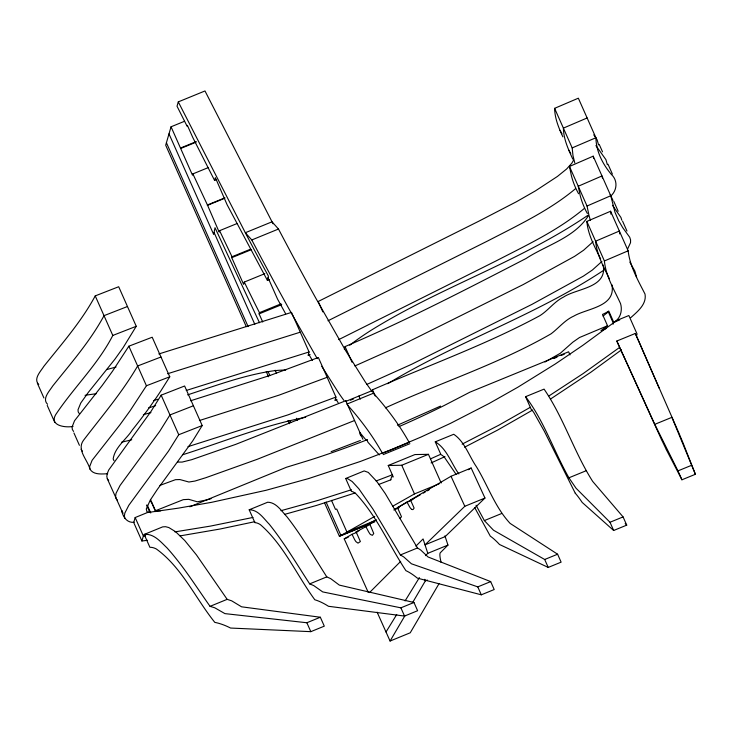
<?xml version="1.0" encoding="UTF-8"?>
<svg xmlns="http://www.w3.org/2000/svg" width="732" height="732" viewBox="0 0 732 732"><rect width="100%" height="100%" fill="white"/><g stroke="black" fill="none" stroke-linecap="round" stroke-linejoin="round"><path stroke-width="1.1" d="M269.449 279.551L267.39 280.383L268.434 276.129A574.19 87.986 67.7 0 1 245.33 232.73L178.288 101.885L204.987 90.96L272.03 221.805A574.19 87.986 67.7 0 0 273.063 223.809M184.4 121.329L171.05 126.792L165.697 145.21L246.309 326.692M178.288 101.885L177.025 106.213L187.108 126.243L187.374 125.328L192.772 137.47L214.567 180.411L216.626 179.569M208.291 167.591L192.882 173.896L192.507 175.195L171.05 126.792M237.04 223.544L219.582 230.69L219.17 232.108L207.43 204.969L192.882 173.896M214.567 180.411L215.373 177.656L227.121 204.75L267.39 280.383M636.474 335.961L637.05 333.966L628.861 315.519L616.692 320.497L582.635 345.477L555.167 364.06L517.826 387.228L489.287 403.396L450.519 423.343L420.909 437.086L390.833 449.805L360.3 461.48L308.392 478.646L265.945 490.312L211.731 502.298L178.599 508.109L147.324 512.574L135.164 517.551L133.718 522.547L141.907 540.994L147.562 540.308M141.907 540.994L143.362 535.998L135.164 517.551M264.828 273.667L244.287 282.067L243.619 284.382L231.751 257.673L232.026 256.758L219.582 230.69M262.715 321.998L259.11 313.882L259.457 312.674A489.562 75.012 67.7 0 1 244.287 282.067M158.844 353.959L291.51 312.408L309.078 351.964L308.071 355.441L310.121 354.599M344.315 349.173L345.065 346.593C406.782 320.241 466.458 289.259 526.061 258.488C546.786 244.918 574.803 237.671 588.51 215.501M190.622 400.77L270.447 375.306L318.365 357.518L335.942 397.083L334.936 400.523L336.995 399.681M177.766 462.066L182.131 462.084L191.766 459.669L235.759 444.351L345.779 400.724L345.559 401.493L372.259 390.568L372.478 389.799C428.33 365.405 486.103 344.699 539.823 315.702C548.378 310.359 554.325 301.593 563.484 297.101C576.688 288.243 607.606 288.097 603.141 265.039M390.696 479.863L391.647 476.569L393.276 476.953L388.244 465.497L414.943 454.563L428.44 454.325L441.176 483.001M79.202 413.443L78.196 411.896L78.022 409.746L80.785 402.984L88.435 392.251L114.842 359.293L123.058 347.755L136.253 326.289L118.685 286.734L95.233 295.893C81.389 321.595 61.964 343.619 43.856 366.311C40.836 371.17 32.986 378.956 38.759 384.492M136.253 326.289L112.801 335.448C97.786 364.719 73.52 387.676 55.559 414.87C49.373 425.887 65.779 427.872 73.044 426.408M573.522 160.226L571.884 163.117L566.669 168.955L557.427 176.439L535.476 190.851L516.463 201.73L479.048 221.091L318.21 301.483L322.83 311.887M134.139 522.3C126.975 523.051 122.866 516.92 121.686 510.533L122.921 513.333L107.302 478.755L106.817 476.441L107.265 473.531L108.72 469.99L150.938 411.53L161.168 395.17L184.62 386.002L202.197 425.557L192.644 441.003L157.224 489.598L150.216 500.203L146.272 509.033L146.967 511.824L149.785 512.244L146.583 505.043M627.589 249.008L630.527 242.685L630.581 239.95L629.712 237.241L622.749 227.716L618.705 220.79L615.017 212.344L610.763 195.737L593.194 156.181L569.469 166.466L571.399 175.735A2142.463 401.09 -23.9 0 0 578.582 193.742M377.117 612.162L390.074 641.04L405.107 615.402M412.619 602.582L425.338 580.888L427.351 580.064M439.127 583.486L410.231 632.796L390.074 641.04M202.197 425.557L178.736 434.726L168.516 451.095L128.814 505.29L124.833 513.095L124.385 516.005L124.87 518.311M386.011 631.981L396.744 614.505M405.089 600.908L419.399 577.603M113.954 460.675L113.167 458.982C114.796 447.197 126.334 439.465 132.364 429.922A2142.463 401.09 -23.9 0 0 161.205 390.348L169.769 376.779L152.201 337.223L128.85 346.199L112.499 371.243L102.251 385.38L74.527 420.754L72.075 427.04L72.349 429.483L73.593 431.45M169.769 376.779L146.427 385.755L130.067 410.798L119.819 424.944L92.095 460.318L89.652 466.604L89.917 469.038C93.367 475.105 101.757 473.97 107.705 473.741M613.032 324.203L613.526 323.608L608.31 311.859L603.058 316.068M610.68 196.112C617.222 190.43 617.973 180.429 611.339 174.399C602.701 164.114 596.104 151.414 595.921 137.744L578.344 98.189L554.609 108.336C554.829 118.447 558.681 127.853 562.899 136.875M593.103 241.688L583.596 250.234L574.574 256.365L523.06 284.647L402.984 344.433L354.874 365.954M601.887 261.47L592.38 270.017L583.358 276.147L531.844 304.43L411.768 364.216L366.732 384.465M425.475 555.661L427.808 553.328L447.957 545.084L444.919 535.833M447.957 545.084L440.197 552.87A30.598 4.685 67.7 0 0 441.112 562.396M369.495 592.6L400.688 561.371M415.886 546.154L423.087 538.944L427.808 553.328M484.968 498.044L464.82 506.288L425.027 544.855L445.175 536.602L484.968 498.044L471.161 468.023L451.013 476.276L410.506 500.02L414.12 508.099L413.15 509.435A45.219 6.927 67.7 0 1 412.665 509.609L411.805 509.381M630.774 317.651C637.462 311.649 646.896 304.173 645.011 294.054C638.039 280.356 629.904 266.357 628.148 250.82L610.579 211.255L586.835 221.403C588.016 234.835 594.805 247.05 600.624 258.972M575.462 188.737C549.284 210.67 517.963 225.282 487.832 240.874L327.982 320.781M584.246 208.51C558.068 230.452 526.756 245.064 496.616 260.647L338.742 339.611M619.72 319.93L613.791 322.364L608.759 311.036L606.974 312.143A10.669 1.995 -23.9 0 1 603.744 313.845L602.509 314.421L607.542 325.749L600.999 330.644L606.123 328.54M621.413 349.905L590.852 372.231L550.4 399.114M619.309 347.618L583.194 373.549L549.055 395.875M400.038 518.302L401.502 516.792L397.522 507.624L407.001 502.07L412.034 500.011M613.791 322.364C620.425 318.768 622.639 310.633 620.553 303.643C614.349 289.863 605.776 276.33 604.403 260.967L586.835 221.403M587.961 215.263C519.848 261.608 440.271 287.127 370.538 330.654A142.173 26.617 -23.9 0 0 349.759 345.239M603.918 270.126C535.925 315.41 457.39 341.377 387.713 383.724M530.316 407.303L498.959 425.155L462.139 444.132M532.631 410.048L497.504 430.142L464.6 447.197M368.233 592.371L344.223 538.871L352.028 534.296L357.07 532.237M352.028 534.296L354.553 539.438A8.811 1.345 67.7 0 0 355.194 540.545A9.818 1.501 67.7 0 0 355.962 541.671L358.012 543.144L360.382 541.552L356.109 531.908L369.742 524.624M365.707 526.271L368.324 531.322A15.409 2.361 67.7 0 0 369.34 533.015L369.578 533.363A11.007 1.684 67.7 0 0 370.419 534.47L372.378 535.321L373.759 533.509L369.742 523.911L376.532 519.93M468.27 469.724L471.161 468.023M324.596 502.966L339.419 536.336L374.757 516.371M392.627 506.269L414.477 493.926L439.127 483.843M375.635 520.04L366.119 525.411L339.419 536.336M394.502 509.381L420.324 494.786M423.306 493.103L425.292 491.977M427.278 490.861L429.263 489.735M544.928 362.038L560.3 353.263L572.781 342.21L579.515 337.516L607.542 325.749M444.965 456.622L431.111 462.944M440.554 406.086L397.421 425.228M430.572 458.845L440.499 454.38M159.915 485.398L175.47 479.68L179.898 479.552L188.911 482.022L194.987 481.043L205.848 477.703L257.142 459.33L354.562 420.507M590.449 220.332A2142.463 401.09 -23.9 0 1 588.967 215.29L587.037 206.021L610.763 195.737M587.137 117.962L563.393 128.118C563.576 139.181 568.297 149.264 572.781 159.128M574.776 162.897L572.982 155.614L572.177 147.901L595.921 137.744M604.403 260.967L628.148 250.82M385.416 407.843C440.271 382.79 498.62 363.996 551.059 333.819C558.745 328.055 564.857 320.058 573.824 316.087C587.156 308.273 616.088 306.9 611.925 284.821M180.813 147.91L196.222 141.605M180.648 148.495L196.048 142.191M207.43 204.969L224.889 197.832M207.302 205.408L224.761 198.262M278.489 229.034L272.03 221.805L245.33 232.73L251.79 239.959L278.489 229.034A910.114 139.455 67.7 0 0 315.556 297.732L345.522 350.445L365.295 381.967A225.612 34.569 67.7 0 0 371.929 391.254M232.026 256.758L250.509 249.191M231.751 257.673L251.268 249.694M259.457 312.674L281.024 303.844M259.11 313.882L281.701 304.64M350.454 400.194L353.538 398.931M346.739 404.156L373.439 393.23C387.008 408.291 399.242 424.624 409.133 442.348A766.148 592.682 -11.3 0 1 382.433 453.273C372.817 436.052 360.986 420.122 347.865 405.418M189.817 506.8L286.487 467.245L311.008 459.733A948.946 920.755 16.2 0 0 367.336 439.676M553.85 358.506L556.97 357.225M561.133 355.523L564.253 354.242M144.186 534.442L162.678 526.875L165.588 526.701L168.799 527.543L175.57 531.679L184.748 540.527L196.432 554.893L227.158 599.343L231.678 600.835L241.551 606.81L320.332 617.241L324.294 626.153L310.825 631.661L230.553 628.047A310.029 95.663 69.6 0 0 214.815 622.383C195.343 598.172 181.994 567.602 156.383 549.009A77.51 23.918 69.6 0 0 149.904 547.326L144.186 534.442C153.747 533.28 160.747 541.927 166.969 547.838C183.229 565.863 196.094 586.57 210.047 606.343L214.732 607.77L224.916 613.617L306.864 622.749L320.332 617.241M624.286 357.472A77.235 0.677 66.1 0 0 622.539 353.904L616.82 341.03L635.312 333.463L641.04 346.346A77.51 0.476 66 0 0 642.55 350.006M383.175 454.618L409.874 443.693M249.191 509.792L267.683 502.225C276.412 502.353 281.637 511.265 287.054 516.911C301.84 535.833 313.863 556.695 326.792 576.88L330.681 578.646L339.346 585.106L413.955 602.482L417.615 610.717L404.54 616.069L328.476 606.288A306.552 77.501 68.9 0 0 314.824 599.773C296.634 574.977 283.952 545.148 260.455 524.707A76.567 19.352 68.9 0 0 254.919 522.675L249.191 509.792C258.112 509.628 263.694 518.531 269.266 524.222C284.364 542.961 296.552 563.786 309.682 583.889L313.735 585.582L322.711 591.913L400.88 607.834L413.955 602.482M575.251 493.203L544.333 431.267L533.957 412.775A76.393 5.124 66.8 0 0 531.304 409.563L525.585 396.689L544.077 389.122C563.695 417.789 574.053 452.102 592.691 481.427L623.078 516.911L626.729 525.137L613.654 530.49L582.205 502.454A305.912 20.514 66.8 0 0 575.251 493.203M345.678 478.499L364.17 470.932L368.278 472.414L376.706 481.363L385.224 493.524L417.496 547.957L420.699 549.997L428.074 556.988L490.678 581.601L494.201 589.534L481.299 594.814L417.332 578.124A304.558 58.194 68.2 0 0 405.931 570.686C389.159 545.239 376.962 516.188 355.953 493.798A76.018 14.53 68.2 0 0 351.397 491.382L345.678 478.499L347.691 478.691L352.183 481.546L358.79 488.702L372.936 509.069L400.386 554.957L403.753 556.933L411.439 563.796L477.776 586.881L490.678 581.601M456.127 474.4L444.589 457.518A75.963 9.891 67.5 0 0 440.975 454.728L435.256 441.844L453.748 434.277C464.728 441.643 469.084 456.109 476.404 466.723C487.915 485.526 494.969 507.194 510.131 523.407L557.601 554.216L561.124 562.149L548.222 567.428L499.508 544.489A304.347 39.629 67.5 0 0 490.303 536.153L474.775 507.733M388.244 465.497L401.74 465.25L428.44 454.325M410.506 500.02L413.525 498.785M397.522 507.624L399.544 506.8M393.816 509.975L398.858 507.917M373.649 521.157L346.95 532.091L336.738 509.069L335.439 509.335L331.495 500.368M367.638 524.551L340.938 535.485L326.088 502.061M369.742 523.911L374.784 521.852M356.109 531.908L359.128 530.673M344.223 538.871L348.258 537.224M210.047 606.343L227.158 599.343M616.82 341.03L654.783 424.34L671.894 417.341L695.4 474.281L681.931 479.789L666.358 449.704M309.682 583.889L326.792 576.88M525.585 396.689C544.077 420.937 553.895 451.333 568.92 477.804L586.021 470.795M400.386 554.957L417.496 547.957M476.047 505.236L484.364 520.589L501.475 513.589M654.783 424.34L677.978 470.877L691.438 465.369M568.92 477.804L576.057 488.235L610.003 522.255L623.078 516.911M484.364 520.589L493.487 530.215L544.699 559.495L557.601 554.216M327.149 377.3L279.231 395.079L199.406 420.543M335.942 397.083L288.015 414.861L187.978 446.657M392.398 474.766L376.102 480.979M390.952 479.762L378.746 484.456M127.469 306.516L104.017 315.666C90.173 341.368 70.757 363.401 52.64 386.093C49.62 390.943 41.779 398.739 47.543 404.274M193.413 405.775L169.952 414.953L159.732 431.313L120.03 485.517L116.049 493.313L115.601 496.223L116.086 498.529L117.459 500.295M360.409 440.463L331.148 451.644M160.985 357.006L137.634 365.982C122.088 392.645 101.958 416.105 83.311 440.536C76.586 450.116 87.602 459.788 89.917 469.038M150.463 499.416L155.486 510.744L183.32 499.645L188.783 499.343L197.329 501.804L207.476 499.782M351.424 489.745L318.054 500.404L280.951 510.698M355.139 492.956L316.608 505.4L284.849 514.312M187.63 394.859C215.309 385.801 242.896 375.553 271.801 371.06A142.173 26.617 -23.9 0 1 285.709 370.108M300.294 332.182L167.628 373.732M309.078 351.964L186.239 390.467M182.716 454.746C223.525 441.735 263.52 425.429 305.702 417.277M148.505 407.971L155.642 405.647M208.336 499.535L211.072 498.666M153.555 400.596L157.856 399.279M116.059 367.007L106.588 369.614M131.742 439.795L121.457 442.238M150.929 412.628L143.353 414.623M254.782 521.696L219.948 529.044L180.118 535.879M252.998 517.442L210.404 526.107L174.875 531.889M96.331 393.688L85.049 395.289M143.362 535.998L145.622 535.733M150.563 501.749L151.222 501.731L155.614 511.622M160.573 510.881L155.486 510.744M435.256 441.844C446.804 448.551 451.287 463.429 458.827 473.924M625.183 523.499L626.729 525.137M379.295 454.92L367.995 442.311L366.906 439.841L365.671 439.584L359.76 432.456M107.302 478.755L108.675 480.512M595.903 145.595L605.931 159.668L607.359 164.673M593.762 134.834L597.147 139.885L598.575 144.89M610.186 194.703L613.013 200.394M338.129 402.655L335.503 398.565M81.133 449.265L82.387 451.223M321.741 366.275L338.596 392.892A225.612 34.569 67.7 0 0 343.921 400.422M312.418 360.483L308.529 353.885M612.446 205.335L620.928 217.459L621.797 220.176M317.24 358.643L291.775 313.854M560.035 130.351L562.002 133.782M568.828 150.133L570.786 153.555M291.327 313.049L288.856 308.657A910.114 139.455 67.7 0 1 251.79 239.959M609.408 278.755C603.589 266.823 596.8 254.617 595.619 241.185L619.364 231.038L619.72 233.938M285.681 313.854L277.565 299.132L268.049 277.712M407.001 502.07L409.673 507.011A9.845 1.51 67.7 0 0 410.524 508.228L410.89 508.639A23.872 3.66 67.7 0 0 411.805 509.381M624.304 357.509L661.49 439.593M259.494 322.739L215.007 227.725L213.68 234.46L168.991 133.865M451.013 476.276L464.82 506.288M629.813 262.12L634.854 271.05L636.63 277.327M54.827 422.492L47.223 405.418M599.224 144.433L602.518 151.844M608.008 164.206L612.4 174.097M613.791 201.392L618.183 211.283M622.575 221.174L626.967 231.056M554.609 108.336L572.177 147.901M569.469 166.466L587.037 206.021M677.978 470.877L681.931 479.789M569.999 354.919L568.608 351.79L469.88 392.187L444.233 405.491A948.946 920.755 16.2 0 1 399.004 426.591M610.003 522.255L613.654 530.49M544.699 559.495L548.222 567.428M477.776 586.881L481.299 594.814M372.478 389.799L375.251 396.039M372.259 390.568L373.64 393.688M401.74 465.25L414.477 493.926M345.065 346.593L352 362.212M358.909 396.03L360.29 399.15M345.779 400.724L362.889 439.246M359.888 433.765L360.812 435.842M400.88 607.834L404.54 616.069M214.073 232.465L254.809 324.331M275.177 370.246L276.568 373.393M296.469 418.256L297.402 420.369M166.411 142.74L248.111 326.573M268.068 371.49L269.925 375.672M289.881 420.58L290.814 422.675M266.228 371.545L268.543 376.76M287.996 420.561L289.387 423.691M306.864 622.749L310.825 631.661M161.168 395.17L178.736 434.726M128.85 346.199L146.427 385.755M95.233 295.893L112.801 335.448M147.288 505.199L150.746 512.986M73.923 432.941L79.413 445.303M37.341 383.165L43.929 397.998M659.294 388.399L642.568 350.042M695.4 474.281L683.02 442.878A310.029 1.903 66 0 1 678.701 432.566L635.312 333.463M602.409 178.077L601.979 175.955L578.253 186.248L580.183 195.508A2142.463 401.09 -23.9 0 0 587.366 213.524M593.194 156.181L593.625 158.295M610.579 211.255L610.936 214.156M661.463 439.529A308.986 2.69 66.1 0 1 666.312 449.604M424.835 579.314A5.966 0.915 67.7 0 1 425.338 580.888"/></g></svg>
